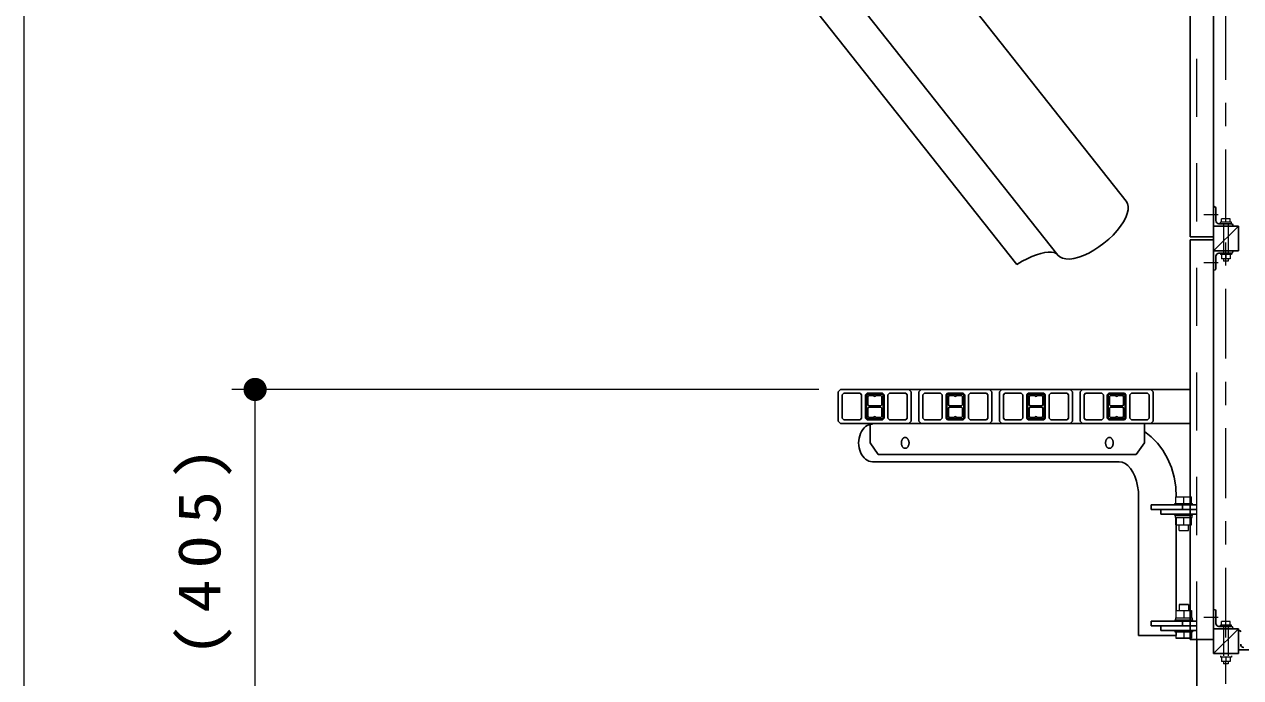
# Model space of a CAD drawing. Units: millimetres on the paper. Extents: x -365 to 0, y 0 to 257.
# Drawn here: x -166.2 to -113.9, y 134 to 162.2 of the extents above; entities that cross this region are included whole.
import ezdxf

# ---------------------------------------------------------------- set-up
doc = ezdxf.new("R2010")
doc.units = ezdxf.units.MM
doc.linetypes.add('USER1', pattern=[4.5, 2.5, -2])
doc.linetypes.add('USER2', pattern=[6, 3, -1, 1, -1])
doc.layers.add('1_30', color=190, linetype='Continuous', lineweight=25)
doc.styles.add('ＭＳ ゴシック', font='')
doc.styles.get('ＭＳ ゴシック').set_extended_font_data('MS Gothic')

# ---------------------------------------------------------------- blocks, each defined once
blk = doc.blocks.new('filled_dot')
at = {"color": 0, "linetype": 'Continuous', "lineweight": -2, "const_width": 1.25}
blk.add_lwpolyline([(-0.625, 0, 1), (0.625, 0, 1)], format="xyb", close=True, dxfattribs=at)

msp = doc.modelspace()

# ---------------------------------------------------------------- linework, layer by layer
at = {"layer": '1_30', "color": 7, "linetype": 'USER2', "lineweight": 13}
for p, q in [((-114.519, 117.768), (-114.519, 226.034)), ((-115.473, 153.974), (-114.854, 153.974)), ((-115.473, 151.907), (-114.854, 151.907)), ((-115.473, 136.64), (-114.854, 136.64))]:
    msp.add_line(p, q, dxfattribs=at)
at = {"layer": '1_30', "color": 7, "lineweight": 13}
for p, q in [((-166.185, 132.94), (-166.185, 212.37)), ((-114.331, 153.784), (-114.706, 153.784)), ((-114.706, 153.634), (-114.706, 153.784)), ((-114.519, 153.634), (-114.519, 153.784)), ((-114.331, 153.634), (-114.331, 153.784)), ((-114.753, 153.574), (-114.753, 153.634)), ((-114.284, 153.634), (-114.753, 153.634)), ((-114.284, 153.574), (-114.284, 153.634)), ((-114.753, 152.307), (-114.753, 152.247)), ((-114.284, 152.247), (-114.753, 152.247)), ((-114.706, 152.247), (-114.706, 152.064)), ((-114.519, 152.247), (-114.519, 152.064)), ((-114.331, 152.247), (-114.331, 152.064)), ((-114.284, 152.307), (-114.284, 152.247)), ((-114.331, 152.064), (-114.706, 152.064)), ((-114.619, 152.064), (-114.619, 151.967)), ((-114.419, 151.967), (-114.619, 151.967)), ((-114.419, 152.064), (-114.419, 151.967)), ((-132.019, 146.44), (-157.262, 146.44)), ((-156.262, 132.94), (-156.262, 146.44)), ((-116.674, 141.534), (-116.674, 141.814)), ((-116.674, 141.814), (-115.994, 141.814)), ((-116.334, 141.534), (-116.334, 141.814)), ((-115.994, 141.534), (-115.994, 141.814)), ((-116.714, 141.474), (-116.714, 141.534)), ((-116.714, 141.534), (-115.954, 141.534)), ((-115.954, 141.474), (-115.954, 141.534)), ((-116.714, 141.014), (-116.714, 141.074)), ((-116.714, 141.014), (-115.954, 141.014)), ((-116.694, 140.934), (-116.694, 141.014)), ((-116.694, 140.934), (-115.974, 140.934)), ((-116.674, 140.614), (-116.674, 140.934)), ((-116.334, 140.614), (-116.334, 140.934)), ((-115.994, 140.614), (-115.994, 140.934)), ((-115.974, 140.934), (-115.974, 141.014)), ((-115.954, 141.014), (-115.954, 141.074)), ((-116.674, 140.614), (-115.994, 140.614)), ((-116.534, 140.367), (-116.534, 140.614)), ((-116.534, 140.367), (-116.134, 140.367)), ((-116.134, 140.367), (-116.134, 140.614)), ((-116.534, 137.18), (-116.534, 136.934)), ((-116.134, 137.18), (-116.134, 136.934)), ((-116.714, 136.534), (-116.714, 136.474)), ((-116.714, 136.534), (-115.954, 136.534)), ((-116.694, 136.614), (-116.694, 136.534)), ((-116.694, 136.614), (-115.974, 136.614)), ((-116.674, 136.934), (-115.994, 136.934)), ((-116.674, 136.934), (-116.674, 136.614)), ((-116.674, 136.934), (-116.674, 136.614)), ((-116.334, 136.934), (-116.334, 136.614)), ((-115.994, 136.934), (-115.994, 136.614)), ((-115.974, 136.614), (-115.974, 136.534)), ((-115.954, 136.534), (-115.954, 136.474)), ((-116.714, 136.074), (-116.714, 136.014)), ((-116.714, 136.014), (-115.954, 136.014)), ((-116.674, 136.014), (-116.674, 135.734)), ((-116.655, 136.074), (-116.655, 135.853)), ((-116.334, 136.014), (-116.334, 135.734)), ((-115.994, 136.014), (-115.994, 135.734)), ((-115.954, 136.074), (-115.954, 136.014)), ((-114.753, 136.24), (-114.753, 136.3)), ((-114.284, 136.3), (-114.753, 136.3)), ((-114.331, 136.45), (-114.706, 136.45)), ((-114.706, 136.3), (-114.706, 136.45)), ((-114.519, 136.3), (-114.519, 136.45)), ((-114.331, 136.3), (-114.331, 136.45)), ((-114.284, 136.24), (-114.284, 136.3)), ((-114.753, 134.974), (-114.753, 134.914)), ((-114.284, 134.974), (-114.284, 134.914)), ((-114.284, 134.914), (-114.753, 134.914)), ((-114.706, 134.914), (-114.706, 134.73)), ((-114.331, 134.73), (-114.706, 134.73)), ((-114.619, 134.73), (-114.619, 134.634)), ((-114.419, 134.634), (-114.619, 134.634)), ((-114.519, 134.914), (-114.519, 134.73)), ((-114.419, 134.73), (-114.419, 134.634)), ((-114.331, 134.914), (-114.331, 134.73))]:
    msp.add_line(p, q, dxfattribs=at)
at = {"layer": '1_30', "color": 7}
for p, q in [((-115.052, 202.24), (-115.052, 135.074)), ((-118.808, 154.548), (-150.855, 195.076)), ((-121.75, 152.222), (-153.796, 192.75)), ((-123.514, 151.823), (-155.56, 192.351)), ((-116.052, 177.207), (-116.052, 153.007)), ((-115.052, 154.307), (-115.019, 154.307)), ((-114.952, 154.24), (-114.952, 153.707)), ((-113.985, 153.474), (-115.052, 152.407)), ((-115.052, 153.474), (-113.985, 153.474)), ((-115.052, 153.474), (-114.052, 153.474)), ((-114.819, 153.574), (-114.285, 153.574)), ((-114.219, 153.507), (-114.219, 153.474)), ((-113.985, 153.474), (-113.985, 152.407)), ((-116.052, 153.007), (-115.052, 153.007)), ((-116.052, 152.874), (-115.052, 152.874)), ((-116.052, 152.874), (-116.052, 135.674)), ((-115.052, 152.407), (-113.985, 152.407)), ((-114.819, 152.307), (-114.285, 152.307)), ((-114.219, 152.374), (-114.219, 152.407)), ((-114.952, 151.64), (-114.952, 152.174)), ((-115.052, 151.574), (-115.019, 151.574)), ((-131.085, 146.44), (-131.185, 146.34)), ((-131.085, 146.44), (-116.052, 146.44)), ((-128.152, 146.44), (-131.085, 146.44)), ((-128.052, 146.34), (-128.152, 146.44)), ((-127.619, 146.44), (-127.719, 146.34)), ((-124.685, 146.44), (-127.619, 146.44)), ((-124.585, 146.34), (-124.685, 146.44)), ((-124.152, 146.44), (-124.252, 146.34)), ((-121.219, 146.44), (-124.152, 146.44)), ((-121.119, 146.34), (-121.219, 146.44)), ((-120.685, 146.44), (-120.785, 146.34)), ((-117.752, 146.44), (-120.685, 146.44)), ((-117.652, 146.34), (-117.752, 146.44)), ((-131.185, 146.34), (-131.185, 145.074)), ((-130.952, 146.274), (-131.019, 146.207)), ((-131.019, 146.207), (-131.019, 145.207)), ((-130.252, 146.274), (-130.952, 146.274)), ((-130.185, 146.207), (-130.252, 146.274)), ((-130.185, 145.207), (-130.185, 146.207)), ((-130.019, 146.207), (-129.952, 146.274)), ((-130.019, 145.207), (-130.019, 146.207)), ((-129.985, 146.174), (-129.919, 146.24)), ((-129.985, 146.174), (-129.985, 145.24)), ((-129.952, 146.274), (-129.285, 146.274)), ((-129.919, 146.24), (-129.319, 146.24)), ((-129.919, 146.14), (-129.885, 146.174)), ((-129.919, 146.14), (-129.919, 145.774)), ((-129.885, 146.174), (-129.652, 146.174)), ((-129.585, 146.174), (-129.352, 146.174)), ((-129.319, 146.14), (-129.352, 146.174)), ((-129.252, 146.174), (-129.319, 146.24)), ((-129.319, 146.14), (-129.319, 145.774)), ((-129.285, 146.274), (-129.219, 146.207)), ((-129.252, 146.174), (-129.252, 145.24)), ((-129.219, 146.207), (-129.219, 145.207)), ((-129.052, 146.207), (-128.985, 146.274)), ((-129.052, 145.207), (-129.052, 146.207)), ((-128.985, 146.274), (-128.285, 146.274)), ((-128.285, 146.274), (-128.219, 146.207)), ((-128.219, 146.207), (-128.219, 145.207)), ((-128.052, 145.074), (-128.052, 146.34)), ((-127.719, 146.34), (-127.719, 145.074)), ((-127.485, 146.274), (-127.552, 146.207)), ((-127.552, 146.207), (-127.552, 145.207)), ((-126.785, 146.274), (-127.485, 146.274)), ((-126.719, 146.207), (-126.785, 146.274)), ((-126.719, 145.207), (-126.719, 146.207)), ((-126.552, 146.207), (-126.485, 146.274)), ((-126.552, 145.207), (-126.552, 146.207)), ((-126.519, 146.174), (-126.452, 146.24)), ((-126.519, 146.174), (-126.519, 145.24)), ((-126.485, 146.274), (-125.819, 146.274)), ((-126.452, 146.24), (-125.852, 146.24)), ((-126.452, 146.14), (-126.419, 146.174)), ((-126.452, 146.14), (-126.452, 145.774)), ((-126.419, 146.174), (-126.185, 146.174)), ((-126.119, 146.174), (-125.885, 146.174)), ((-125.852, 146.14), (-125.885, 146.174)), ((-125.785, 146.174), (-125.852, 146.24)), ((-125.852, 146.14), (-125.852, 145.774)), ((-125.819, 146.274), (-125.752, 146.207)), ((-125.785, 146.174), (-125.785, 145.24)), ((-125.752, 146.207), (-125.752, 145.207)), ((-125.585, 146.207), (-125.519, 146.274)), ((-125.585, 145.207), (-125.585, 146.207)), ((-125.519, 146.274), (-124.819, 146.274)), ((-124.819, 146.274), (-124.752, 146.207)), ((-124.752, 146.207), (-124.752, 145.207)), ((-124.585, 145.074), (-124.585, 146.34)), ((-124.252, 146.34), (-124.252, 145.074)), ((-124.019, 146.274), (-124.085, 146.207)), ((-124.085, 146.207), (-124.085, 145.207)), ((-123.319, 146.274), (-124.019, 146.274)), ((-123.252, 146.207), (-123.319, 146.274)), ((-123.252, 145.207), (-123.252, 146.207)), ((-123.085, 146.207), (-123.019, 146.274)), ((-123.085, 145.207), (-123.085, 146.207)), ((-123.052, 146.174), (-122.985, 146.24)), ((-123.052, 146.174), (-123.052, 145.24)), ((-123.019, 146.274), (-122.352, 146.274)), ((-122.985, 146.24), (-122.385, 146.24)), ((-122.985, 146.14), (-122.952, 146.174)), ((-122.985, 146.14), (-122.985, 145.774)), ((-122.952, 146.174), (-122.719, 146.174)), ((-122.652, 146.174), (-122.419, 146.174)), ((-122.385, 146.14), (-122.419, 146.174)), ((-122.319, 146.174), (-122.385, 146.24)), ((-122.385, 146.14), (-122.385, 145.774)), ((-122.352, 146.274), (-122.285, 146.207)), ((-122.319, 146.174), (-122.319, 145.24)), ((-122.285, 146.207), (-122.285, 145.207)), ((-122.119, 146.207), (-122.052, 146.274)), ((-122.119, 145.207), (-122.119, 146.207)), ((-122.052, 146.274), (-121.352, 146.274)), ((-121.352, 146.274), (-121.285, 146.207)), ((-121.285, 146.207), (-121.285, 145.207)), ((-121.119, 145.074), (-121.119, 146.34)), ((-120.785, 146.34), (-120.785, 145.074)), ((-120.552, 146.274), (-120.619, 146.207)), ((-120.619, 146.207), (-120.619, 145.207)), ((-119.852, 146.274), (-120.552, 146.274)), ((-119.785, 146.207), (-119.852, 146.274)), ((-119.785, 145.207), (-119.785, 146.207)), ((-119.619, 146.207), (-119.552, 146.274)), ((-119.619, 145.207), (-119.619, 146.207)), ((-119.585, 146.174), (-119.519, 146.24)), ((-119.585, 146.174), (-119.585, 145.24)), ((-119.552, 146.274), (-118.885, 146.274)), ((-119.519, 146.24), (-118.919, 146.24)), ((-119.519, 146.14), (-119.485, 146.174)), ((-119.519, 146.14), (-119.519, 145.774)), ((-119.485, 146.174), (-119.252, 146.174)), ((-119.185, 146.174), (-118.952, 146.174)), ((-118.919, 146.14), (-118.952, 146.174)), ((-118.852, 146.174), (-118.919, 146.24)), ((-118.919, 146.14), (-118.919, 145.774)), ((-118.885, 146.274), (-118.819, 146.207)), ((-118.852, 146.174), (-118.852, 145.24)), ((-118.819, 146.207), (-118.819, 145.207)), ((-118.652, 146.207), (-118.585, 146.274)), ((-118.652, 145.207), (-118.652, 146.207)), ((-118.585, 146.274), (-117.885, 146.274)), ((-117.885, 146.274), (-117.819, 146.207)), ((-117.819, 146.207), (-117.819, 145.207)), ((-117.652, 145.074), (-117.652, 146.34)), ((-129.885, 145.74), (-129.919, 145.774)), ((-129.885, 145.674), (-129.919, 145.64)), ((-129.919, 145.64), (-129.919, 145.274)), ((-129.352, 145.74), (-129.885, 145.74)), ((-129.352, 145.674), (-129.885, 145.674)), ((-129.319, 145.774), (-129.352, 145.74)), ((-129.319, 145.64), (-129.352, 145.674)), ((-129.319, 145.64), (-129.319, 145.274)), ((-126.419, 145.74), (-126.452, 145.774)), ((-126.419, 145.674), (-126.452, 145.64)), ((-126.452, 145.64), (-126.452, 145.274)), ((-125.885, 145.74), (-126.419, 145.74)), ((-125.885, 145.674), (-126.419, 145.674)), ((-125.852, 145.774), (-125.885, 145.74)), ((-125.852, 145.64), (-125.885, 145.674)), ((-125.852, 145.64), (-125.852, 145.274)), ((-122.952, 145.74), (-122.985, 145.774)), ((-122.952, 145.674), (-122.985, 145.64)), ((-122.985, 145.64), (-122.985, 145.274)), ((-122.419, 145.74), (-122.952, 145.74)), ((-122.419, 145.674), (-122.952, 145.674)), ((-122.385, 145.774), (-122.419, 145.74)), ((-122.385, 145.64), (-122.419, 145.674)), ((-122.385, 145.64), (-122.385, 145.274)), ((-119.485, 145.74), (-119.519, 145.774)), ((-119.485, 145.674), (-119.519, 145.64)), ((-119.519, 145.64), (-119.519, 145.274)), ((-118.952, 145.74), (-119.485, 145.74)), ((-118.952, 145.674), (-119.485, 145.674)), ((-118.919, 145.774), (-118.952, 145.74)), ((-118.919, 145.64), (-118.952, 145.674)), ((-118.919, 145.64), (-118.919, 145.274)), ((-131.185, 145.074), (-131.085, 144.974)), ((-131.085, 144.974), (-128.152, 144.974)), ((-131.019, 145.207), (-130.952, 145.14)), ((-131.019, 144.974), (-116.052, 144.974)), ((-130.952, 145.14), (-130.252, 145.14)), ((-130.252, 145.14), (-130.185, 145.207)), ((-129.952, 145.14), (-130.019, 145.207)), ((-129.919, 145.174), (-129.985, 145.24)), ((-129.285, 145.14), (-129.952, 145.14)), ((-129.919, 145.274), (-129.885, 145.24)), ((-129.919, 145.174), (-129.319, 145.174)), ((-129.885, 145.24), (-129.652, 145.24)), ((-129.813, 144.974), (-129.813, 144.14)), ((-129.585, 145.24), (-129.352, 145.24)), ((-129.352, 145.24), (-129.319, 145.274)), ((-129.252, 145.24), (-129.319, 145.174)), ((-129.219, 145.207), (-129.285, 145.14)), ((-128.985, 145.14), (-129.052, 145.207)), ((-128.285, 145.14), (-128.985, 145.14)), ((-128.219, 145.207), (-128.285, 145.14)), ((-128.152, 144.974), (-128.052, 145.074)), ((-127.719, 145.074), (-127.619, 144.974)), ((-127.619, 144.974), (-124.685, 144.974)), ((-127.552, 145.207), (-127.485, 145.14)), ((-127.485, 145.14), (-126.785, 145.14)), ((-126.785, 145.14), (-126.719, 145.207)), ((-126.485, 145.14), (-126.552, 145.207)), ((-126.452, 145.174), (-126.519, 145.24)), ((-125.819, 145.14), (-126.485, 145.14)), ((-126.452, 145.274), (-126.419, 145.24)), ((-126.452, 145.174), (-125.852, 145.174)), ((-126.419, 145.24), (-126.185, 145.24)), ((-126.119, 145.24), (-125.885, 145.24)), ((-125.885, 145.24), (-125.852, 145.274)), ((-125.785, 145.24), (-125.852, 145.174)), ((-125.752, 145.207), (-125.819, 145.14)), ((-125.519, 145.14), (-125.585, 145.207)), ((-124.819, 145.14), (-125.519, 145.14)), ((-124.752, 145.207), (-124.819, 145.14)), ((-124.685, 144.974), (-124.585, 145.074)), ((-124.252, 145.074), (-124.152, 144.974)), ((-124.152, 144.974), (-121.219, 144.974)), ((-124.085, 145.207), (-124.019, 145.14)), ((-124.019, 145.14), (-123.319, 145.14)), ((-123.319, 145.14), (-123.252, 145.207)), ((-123.019, 145.14), (-123.085, 145.207)), ((-122.985, 145.174), (-123.052, 145.24)), ((-122.352, 145.14), (-123.019, 145.14)), ((-122.985, 145.274), (-122.952, 145.24)), ((-122.985, 145.174), (-122.385, 145.174)), ((-122.952, 145.24), (-122.719, 145.24)), ((-122.652, 145.24), (-122.419, 145.24)), ((-122.419, 145.24), (-122.385, 145.274)), ((-122.319, 145.24), (-122.385, 145.174)), ((-122.285, 145.207), (-122.352, 145.14)), ((-122.052, 145.14), (-122.119, 145.207)), ((-121.352, 145.14), (-122.052, 145.14)), ((-121.285, 145.207), (-121.352, 145.14)), ((-121.219, 144.974), (-121.119, 145.074)), ((-120.785, 145.074), (-120.685, 144.974)), ((-120.685, 144.974), (-117.752, 144.974)), ((-120.619, 145.207), (-120.552, 145.14)), ((-120.552, 145.14), (-119.852, 145.14)), ((-119.852, 145.14), (-119.785, 145.207)), ((-119.552, 145.14), (-119.619, 145.207)), ((-119.519, 145.174), (-119.585, 145.24)), ((-118.885, 145.14), (-119.552, 145.14)), ((-119.519, 145.274), (-119.485, 145.24)), ((-119.519, 145.174), (-118.919, 145.174)), ((-119.485, 145.24), (-119.252, 145.24)), ((-119.185, 145.24), (-118.952, 145.24)), ((-118.952, 145.24), (-118.919, 145.274)), ((-118.852, 145.24), (-118.919, 145.174)), ((-118.819, 145.207), (-118.885, 145.14)), ((-118.585, 145.14), (-118.652, 145.207)), ((-117.885, 145.14), (-118.585, 145.14)), ((-118.027, 144.974), (-118.027, 144.14)), ((-117.819, 145.207), (-117.885, 145.14)), ((-117.752, 144.974), (-117.652, 145.074)), ((-129.813, 144.14), (-129.478, 143.64)), ((-118.027, 144.14), (-118.381, 143.64)), ((-129.721, 143.33), (-119.115, 143.33)), ((-129.478, 143.64), (-118.381, 143.64)), ((-118.275, 141.807), (-118.275, 135.853)), ((-117.74, 141.474), (-115.769, 141.474)), ((-117.74, 141.474), (-117.74, 141.274)), ((-117.74, 141.274), (-115.769, 141.274)), ((-117.321, 141.274), (-117.321, 141.074)), ((-116.381, 141.474), (-116.381, 141.274)), ((-117.321, 141.074), (-115.769, 141.074)), ((-116.655, 140.94), (-116.655, 136.934)), ((-116.534, 137.18), (-116.134, 137.18)), ((-115.052, 136.974), (-115.019, 136.974)), ((-114.952, 136.907), (-114.952, 136.374)), ((-117.74, 136.474), (-117.74, 136.274)), ((-117.74, 136.474), (-115.769, 136.474)), ((-117.74, 136.274), (-115.769, 136.274)), ((-117.321, 136.274), (-117.321, 136.074)), ((-117.321, 136.074), (-115.769, 136.074)), ((-116.381, 136.474), (-116.381, 136.274)), ((-113.985, 136.14), (-115.052, 135.074)), ((-115.052, 136.14), (-113.985, 136.14)), ((-114.819, 136.24), (-114.285, 136.24)), ((-114.219, 136.174), (-114.219, 136.14)), ((-113.985, 136.14), (-113.985, 135.074)), ((-113.985, 136.074), (-113.952, 136.074)), ((-118.275, 135.853), (-116.655, 135.853)), ((-115.994, 135.734), (-116.674, 135.734)), ((-116.052, 135.674), (-115.052, 135.674)), ((-115.769, 124.807), (-115.769, 135.674)), ((-115.686, 135.674), (-115.052, 135.674)), ((-115.052, 135.074), (-113.985, 135.074)), ((-113.985, 135.24), (-113.152, 135.24))]:
    msp.add_line(p, q, dxfattribs=at)
at = {"layer": '1_30', "color": 7, "linetype": 'USER1', "lineweight": 13}
for p, q in [((-115.769, 135.674), (-115.769, 201.457)), ((-114.619, 153.574), (-114.619, 152.307)), ((-114.419, 153.574), (-114.419, 152.307)), ((-114.619, 136.24), (-114.619, 134.974)), ((-114.419, 136.24), (-114.419, 134.974))]:
    msp.add_line(p, q, dxfattribs=at)
at = {"layer": '1_30', "color": 7}
for points in [[(-121.75, 152.222), (-121.661, 152.141), (-121.544, 152.085), (-121.402, 152.056), (-121.237, 152.054), (-121.052, 152.078), (-120.851, 152.13), (-120.639, 152.207), (-120.42, 152.308), (-120.197, 152.43), (-119.977, 152.573), (-119.762, 152.732), (-119.558, 152.904), (-119.369, 153.086), (-119.198, 153.274), (-119.049, 153.464), (-118.925, 153.653), (-118.829, 153.836), (-118.762, 154.01), (-118.726, 154.172), (-118.722, 154.317), (-118.75, 154.443), (-118.808, 154.548)], [(-121.75, 152.222), (-121.818, 152.285), (-121.91, 152.328), (-122.023, 152.351), (-122.157, 152.353), (-122.31, 152.335), (-122.48, 152.297), (-122.665, 152.239), (-122.862, 152.163), (-123.069, 152.068), (-123.285, 151.956), (-123.399, 151.892), (-123.514, 151.823)], [(-129.721, 144.95), (-129.798, 144.943), (-129.874, 144.923), (-129.947, 144.889), (-130.016, 144.842), (-130.08, 144.783), (-130.138, 144.713), (-130.189, 144.633), (-130.232, 144.545), (-130.266, 144.45), (-130.291, 144.35), (-130.306, 144.246), (-130.311, 144.14), (-130.306, 144.035), (-130.291, 143.931), (-130.266, 143.83), (-130.232, 143.735), (-130.189, 143.647), (-130.138, 143.567), (-130.08, 143.498), (-130.016, 143.439), (-129.947, 143.392), (-129.874, 143.358), (-129.798, 143.337), (-129.721, 143.33)], [(-116.655, 141.807), (-116.679, 142.243), (-116.75, 142.67), (-116.866, 143.081), (-117.026, 143.467), (-117.226, 143.821), (-117.463, 144.136), (-117.732, 144.406), (-118.027, 144.626)], [(-118.275, 141.807), (-118.285, 142.045), (-118.316, 142.278), (-118.367, 142.499), (-118.435, 142.702), (-118.521, 142.884), (-118.621, 143.039), (-118.734, 143.164), (-118.855, 143.256), (-118.984, 143.312), (-119.115, 143.33)]]:
    msp.add_lwpolyline(points, dxfattribs=at)
for points in [[(-128.31, 144.374), (-128.324, 144.373), (-128.339, 144.37), (-128.353, 144.366), (-128.366, 144.36), (-128.38, 144.352), (-128.393, 144.342), (-128.405, 144.331), (-128.416, 144.319), (-128.427, 144.305), (-128.436, 144.29), (-128.445, 144.274), (-128.453, 144.257), (-128.46, 144.239), (-128.465, 144.22), (-128.469, 144.201), (-128.473, 144.181), (-128.474, 144.161), (-128.475, 144.14), (-128.474, 144.12), (-128.473, 144.1), (-128.469, 144.08), (-128.465, 144.06), (-128.46, 144.042), (-128.453, 144.024), (-128.445, 144.006), (-128.436, 143.99), (-128.427, 143.975), (-128.416, 143.962), (-128.405, 143.949), (-128.393, 143.938), (-128.38, 143.929), (-128.366, 143.921), (-128.353, 143.915), (-128.339, 143.91), (-128.324, 143.908), (-128.31, 143.907), (-128.296, 143.908), (-128.281, 143.91), (-128.267, 143.915), (-128.254, 143.921), (-128.24, 143.929), (-128.228, 143.938), (-128.215, 143.949), (-128.204, 143.962), (-128.193, 143.975), (-128.184, 143.99), (-128.175, 144.006), (-128.167, 144.024), (-128.161, 144.042), (-128.155, 144.06), (-128.151, 144.08), (-128.148, 144.1), (-128.146, 144.12), (-128.145, 144.14), (-128.146, 144.161), (-128.148, 144.181), (-128.151, 144.201), (-128.155, 144.22), (-128.161, 144.239), (-128.167, 144.257), (-128.175, 144.274), (-128.184, 144.29), (-128.193, 144.305), (-128.204, 144.319), (-128.215, 144.331), (-128.228, 144.342), (-128.24, 144.352), (-128.254, 144.36), (-128.267, 144.366), (-128.281, 144.37), (-128.296, 144.373)], [(-119.53, 144.374), (-119.545, 144.373), (-119.559, 144.37), (-119.573, 144.366), (-119.587, 144.36), (-119.6, 144.352), (-119.613, 144.342), (-119.625, 144.331), (-119.636, 144.319), (-119.647, 144.305), (-119.657, 144.29), (-119.665, 144.274), (-119.673, 144.257), (-119.68, 144.239), (-119.685, 144.22), (-119.69, 144.201), (-119.693, 144.181), (-119.695, 144.161), (-119.695, 144.14), (-119.695, 144.12), (-119.693, 144.1), (-119.69, 144.08), (-119.685, 144.06), (-119.68, 144.042), (-119.673, 144.024), (-119.665, 144.006), (-119.657, 143.99), (-119.647, 143.975), (-119.636, 143.962), (-119.625, 143.949), (-119.613, 143.938), (-119.6, 143.929), (-119.587, 143.921), (-119.573, 143.915), (-119.559, 143.91), (-119.545, 143.908), (-119.53, 143.907), (-119.516, 143.908), (-119.502, 143.91), (-119.487, 143.915), (-119.474, 143.921), (-119.46, 143.929), (-119.448, 143.938), (-119.436, 143.949), (-119.424, 143.962), (-119.414, 143.975), (-119.404, 143.99), (-119.395, 144.006), (-119.387, 144.024), (-119.381, 144.042), (-119.375, 144.06), (-119.371, 144.08), (-119.368, 144.1), (-119.366, 144.12), (-119.365, 144.14), (-119.366, 144.161), (-119.368, 144.181), (-119.371, 144.201), (-119.375, 144.22), (-119.381, 144.239), (-119.387, 144.257), (-119.395, 144.274), (-119.404, 144.29), (-119.414, 144.305), (-119.424, 144.319), (-119.436, 144.331), (-119.448, 144.342), (-119.46, 144.352), (-119.474, 144.36), (-119.487, 144.366), (-119.502, 144.37), (-119.516, 144.373)]]:
    msp.add_lwpolyline(points, close=True, dxfattribs=at)
for centre, radius, start, end in [((-115.019, 154.24), 0.0667, 0, 90), ((-114.819, 153.707), 0.133, 180, 270), ((-114.285, 153.507), 0.0667, 0, 90), ((-114.819, 152.174), 0.133, 90, 180), ((-114.285, 152.374), 0.0667, 270, 0), ((-115.019, 151.64), 0.0667, 270, 0), ((-129.619, 146.174), 0.0333, 180, 0), ((-126.152, 146.174), 0.0333, 180, 0), ((-122.685, 146.174), 0.0333, 180, 0), ((-119.219, 146.174), 0.0333, 180, 0), ((-129.619, 145.24), 0.0333, 0, 180), ((-126.152, 145.24), 0.0333, 0, 180), ((-122.685, 145.24), 0.0333, 0, 180), ((-119.219, 145.24), 0.0333, 0, 180), ((-115.019, 136.907), 0.0667, 0, 90), ((-114.819, 136.374), 0.133, 180, 270), ((-114.285, 136.174), 0.0667, 0, 90), ((-113.952, 136.007), 0.0667, 0, 90), ((-113.752, 135.474), 0.133, 180, 270)]:
    msp.add_arc(centre, radius, start, end, dxfattribs=at)

# ---------------------------------------------------------------- block references
at = {"layer": '1_30', "color": 7, "lineweight": 13, "xscale": 0.4, "yscale": 0.4, "rotation": 270}
msp.add_blockref('filled_dot', (-156.262, 146.44), dxfattribs=at)

# ---------------------------------------------------------------- texts
at = {"layer": '1_30', "color": 7, "insert": (-157.262, 139.69), "char_height": 1.833, "attachment_point": 8, "rotation": 90, "style": 'ＭＳ ゴシック'}
msp.add_mtext('\\T1.33;\\W1.15;(405)', dxfattribs=at)

doc.saveas('drawing.dxf')
